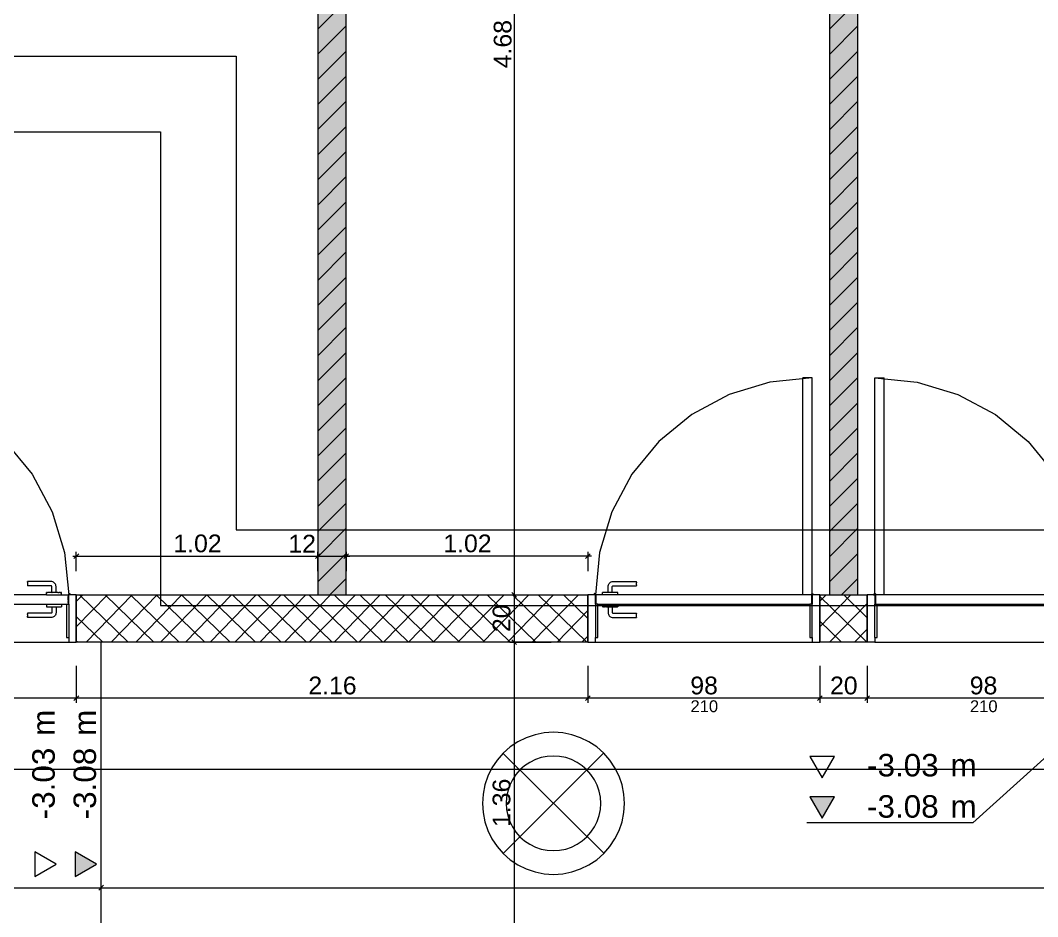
# Model space of a CAD drawing. Extents: x 0 to 1189, y 0 to 841.
# Drawn here: x 388.5 to 474.4, y 607.6 to 683.3 of the extents above; entities that cross this region are included whole.
import ezdxf
from ezdxf.lldxf.tags import DXFTag

# ---------------------------------------------------------------- set-up
doc = ezdxf.new("R2010")
doc.units = 0
doc.layers.get('0').update_dxf_attribs({"lineweight": 35})
for name, color, linetype, lineweight in [('211.5 Stahlbeton Kontur', 7, 'Continuous', 25), ('211.5 Stahlbeton Schraffur', 7, 'Continuous', 25), ('211.6 Mauerwerk Kontur', 7, 'Continuous', 25), ('255 Plangrafiken', 7, 'Continuous', 25), ('273.0 Innentüren', 7, 'Continuous', 25), ('Beleuchtung', 7, 'Continuous', 25), ('Bemassung', 7, 'Continuous', 25), ('Gebäude Kontur', 7, 'Continuous', 25), ('Hilfskörper', 7, 'Continuous', 25), ('Höhenkoten', 7, 'Continuous', 25)]:
    doc.layers.add(name, color=color, linetype=linetype, lineweight=lineweight)
doc.styles.get("Standard").update_dxf_attribs({"font": 'arial.ttf'})
tags = doc.linetypes.add('DASHED2', pattern=[9.525, 6.35, -3.175]).pattern_tags.tags
tags[6:7] = [DXFTag(74, 4), DXFTag(75, 0), DXFTag(340, '0'), DXFTag(46, 1.0), DXFTag(50, 0.0), DXFTag(44, 0.0), DXFTag(45, 0.0)]
tags[4:5] = [DXFTag(74, 4), DXFTag(75, 0), DXFTag(340, '0'), DXFTag(46, 1.0), DXFTag(50, 0.0), DXFTag(44, 0.0), DXFTag(45, 0.0)]
tags = doc.linetypes.add('Strichlin_lang', pattern=[0.5, 0.3, -0.2]).pattern_tags.tags
tags[6:7] = [DXFTag(74, 4), DXFTag(75, 0), DXFTag(340, '0'), DXFTag(46, 1.0), DXFTag(50, 0.0), DXFTag(44, 0.0), DXFTag(45, 0.0)]
tags[4:5] = [DXFTag(74, 4), DXFTag(75, 0), DXFTag(340, '0'), DXFTag(46, 1.0), DXFTag(50, 0.0), DXFTag(44, 0.0), DXFTag(45, 0.0)]
tags = doc.linetypes.add('Wipeout_Contour', pattern=[1, 0, -1]).pattern_tags.tags
tags[6:7] = [DXFTag(74, 4), DXFTag(75, 0), DXFTag(340, '0'), DXFTag(46, 1.0), DXFTag(50, 0.0), DXFTag(44, 0.0), DXFTag(45, 0.0)]
tags[4:5] = [DXFTag(74, 4), DXFTag(75, 0), DXFTag(340, '0'), DXFTag(46, 1.0), DXFTag(50, 0.0), DXFTag(44, 0.0), DXFTag(45, 0.0)]

# ---------------------------------------------------------------- blocks, each defined once
blk = doc.blocks.new('Referenz-A0SO6TOG06', base_point=(4.401, 96.704))
at = {"layer": '211.5 Stahlbeton Kontur', "color": 0, "lineweight": 18}
for p, q in [((393.242, 634.734), (436.44, 634.734)), ((393.242, 630.733), (393.242, 634.734)), ((436.44, 634.734), (436.44, 630.733)), ((456.042, 634.732), (460.04, 634.732)), ((456.042, 630.732), (456.042, 634.732)), ((460.04, 634.732), (460.04, 630.732)), ((436.44, 630.733), (393.242, 630.733)), ((460.04, 630.732), (456.042, 630.732))]:
    blk.add_line(p, q, dxfattribs=at)
at = {"layer": '211.5 Stahlbeton Schraffur', "color": 0, "lineweight": 13}
for p, q in [((393.242, 634.174), (393.788, 634.734)), ((393.242, 632.023), (395.88, 634.734)), ((397.632, 630.733), (393.52, 634.734)), ((394.08, 630.733), (397.973, 634.734)), ((399.783, 630.733), (395.671, 634.734)), ((396.173, 630.733), (400.066, 634.734)), ((401.934, 630.733), (397.822, 634.734)), ((398.266, 630.733), (402.159, 634.734)), ((404.085, 630.733), (399.973, 634.734)), ((400.359, 630.733), (404.252, 634.734)), ((406.236, 630.733), (402.124, 634.734)), ((402.451, 630.733), (406.344, 634.734)), ((408.387, 630.733), (404.275, 634.734)), ((404.544, 630.733), (408.437, 634.734)), ((410.538, 630.733), (406.426, 634.734)), ((406.637, 630.733), (410.53, 634.734)), ((412.689, 630.733), (408.577, 634.734)), ((408.73, 630.733), (412.623, 634.734)), ((414.84, 630.733), (410.728, 634.734)), ((410.823, 630.733), (414.716, 634.734)), ((416.991, 630.733), (412.879, 634.734)), ((412.916, 630.733), (416.809, 634.734)), ((415.008, 630.733), (418.901, 634.734)), ((419.142, 630.733), (415.03, 634.734)), ((417.101, 630.733), (420.994, 634.734)), ((421.293, 630.733), (417.181, 634.734)), ((419.194, 630.733), (423.087, 634.734)), ((423.444, 630.733), (419.332, 634.734)), ((421.287, 630.733), (425.18, 634.734)), ((425.595, 630.733), (421.483, 634.734)), ((423.38, 630.733), (427.273, 634.734)), ((427.746, 630.733), (423.634, 634.734)), ((425.473, 630.733), (429.366, 634.734)), ((429.897, 630.733), (425.785, 634.734)), ((427.565, 630.733), (431.458, 634.734)), ((432.048, 630.733), (427.936, 634.734)), ((429.658, 630.733), (433.551, 634.734)), ((434.199, 630.733), (430.087, 634.734)), ((431.751, 630.733), (435.644, 634.734)), ((436.35, 630.733), (432.238, 634.734)), ((436.44, 632.739), (434.389, 634.734)), ((456.042, 634.189), (456.571, 634.732)), ((456.042, 632.038), (458.663, 634.732)), ((460.012, 630.732), (456.042, 634.595)), ((460.04, 632.798), (458.052, 634.732)), ((433.844, 630.733), (436.44, 633.401)), ((456.864, 630.732), (460.04, 633.996)), ((395.481, 630.733), (393.242, 632.912)), ((457.861, 630.732), (456.042, 632.503)), ((458.957, 630.732), (460.04, 631.845)), ((393.33, 630.733), (393.242, 630.819)), ((435.937, 630.733), (436.44, 631.25))]:
    blk.add_line(p, q, dxfattribs=at)
at = {"layer": '211.6 Mauerwerk Kontur', "color": 0, "lineweight": 18}
for p, q in [((413.645, 728.434), (413.642, 634.734)), ((416.042, 634.734), (416.045, 728.434)), ((456.845, 728.432), (456.842, 634.732)), ((459.242, 634.732), (459.245, 728.432)), ((413.642, 634.734), (416.042, 634.734)), ((456.842, 634.732), (459.242, 634.732))]:
    blk.add_line(p, q, dxfattribs=at)
at = {"layer": '255 Plangrafiken', "color": 0, "linetype": 'Wipeout_Contour', "lineweight": 0, "ltscale": 28.566324}
for p, q in [((413.645, 728.434), (413.642, 634.734)), ((416.042, 634.734), (416.045, 728.434)), ((413.642, 634.734), (416.042, 634.734))]:
    blk.add_line(p, q, dxfattribs=at)
at = {"layer": '255 Plangrafiken', "color": 0, "linetype": 'Wipeout_Contour', "lineweight": 0, "ltscale": 29.264068}
for p, q in [((456.845, 728.432), (456.842, 634.732)), ((459.242, 634.732), (459.245, 728.432)), ((456.842, 634.732), (459.242, 634.732))]:
    blk.add_line(p, q, dxfattribs=at)
at = {"layer": '255 Plangrafiken', "color": 0, "lineweight": 13}
for p, q in [((413.643, 682.505), (416.043, 684.905)), ((456.843, 682.504), (459.243, 684.904)), ((413.643, 680.384), (416.043, 682.784)), ((456.843, 680.382), (459.243, 682.782)), ((413.643, 678.262), (416.043, 680.662)), ((456.843, 678.261), (459.243, 680.661)), ((413.643, 676.141), (416.043, 678.541)), ((456.843, 676.14), (459.243, 678.54)), ((413.643, 674.02), (416.043, 676.42)), ((456.843, 674.018), (459.243, 676.418)), ((413.643, 671.898), (416.043, 674.298)), ((456.843, 671.897), (459.243, 674.297)), ((413.643, 669.777), (416.043, 672.177)), ((456.843, 669.775), (459.243, 672.175)), ((413.643, 667.655), (416.043, 670.055)), ((456.843, 667.654), (459.243, 670.054)), ((413.643, 665.534), (416.043, 667.934)), ((456.843, 665.533), (459.243, 667.933)), ((413.643, 663.413), (416.043, 665.813)), ((456.843, 663.411), (459.243, 665.811)), ((413.643, 661.291), (416.043, 663.691)), ((456.843, 661.29), (459.243, 663.69)), ((413.643, 659.17), (416.043, 661.57)), ((456.843, 659.168), (459.243, 661.569)), ((413.643, 657.048), (416.043, 659.448)), ((456.843, 657.047), (459.243, 659.447)), ((413.642, 654.927), (416.043, 657.327)), ((456.842, 654.926), (459.243, 657.326)), ((413.642, 652.806), (416.042, 655.206)), ((456.842, 652.804), (459.242, 655.204)), ((413.642, 650.684), (416.042, 653.084)), ((456.842, 650.683), (459.242, 653.083)), ((413.642, 648.563), (416.042, 650.963)), ((456.842, 648.562), (459.242, 650.962)), ((413.642, 646.441), (416.042, 648.842)), ((456.842, 646.44), (459.242, 648.84)), ((413.642, 644.32), (416.042, 646.72)), ((456.842, 644.319), (459.242, 646.719)), ((413.642, 642.199), (416.042, 644.599)), ((456.842, 642.197), (459.242, 644.597)), ((413.642, 640.077), (416.042, 642.477)), ((456.842, 640.076), (459.242, 642.476)), ((413.642, 637.956), (416.042, 640.356)), ((456.842, 637.955), (459.242, 640.355)), ((413.642, 635.835), (416.042, 638.235)), ((456.842, 635.833), (459.242, 638.233)), ((414.662, 634.734), (416.042, 636.113)), ((457.862, 634.732), (459.242, 636.112))]:
    blk.add_line(p, q, dxfattribs=at)
at = {"layer": '255 Plangrafiken', "color": 7, "linetype": 'Wipeout_Contour', "lineweight": 0, "ltscale": 28.566324, "true_color": 0xffffff}
for points in [[(416.042, 634.734), (413.642, 634.734), (416.045, 728.434)], [(413.642, 634.734), (416.045, 728.434), (413.645, 728.434)], [(416.042, 634.734), (416.042, 634.734), (413.642, 634.734)]]:
    blk.add_solid(points, dxfattribs=at)
at = {"layer": '255 Plangrafiken', "color": 7, "linetype": 'Wipeout_Contour', "lineweight": 0, "ltscale": 29.264068, "true_color": 0xffffff}
for points in [[(459.242, 634.732), (456.842, 634.732), (459.245, 728.432)], [(456.842, 634.732), (459.245, 728.432), (456.845, 728.432)], [(459.242, 634.732), (459.242, 634.732), (456.842, 634.732)]]:
    blk.add_solid(points, dxfattribs=at)
at = {"layer": '273.0 Innentüren', "color": 0, "lineweight": 13}
for p, q in [((455.402, 653.052), (451.828, 652.701)), ((455.402, 653.052), (454.602, 653.052)), ((454.602, 634.732), (454.602, 653.052)), ((455.402, 634.832), (455.402, 653.052)), ((460.682, 634.832), (460.682, 653.052)), ((460.682, 653.052), (461.482, 653.052)), ((460.682, 653.052), (464.256, 652.7)), ((461.482, 634.732), (461.482, 653.052)), ((451.828, 652.701), (448.392, 651.658)), ((464.256, 652.7), (467.693, 651.658)), ((448.392, 651.658), (445.224, 649.965)), ((467.693, 651.658), (470.86, 649.964)), ((445.224, 649.965), (442.448, 647.687)), ((470.86, 649.964), (473.636, 647.686)), ((387.236, 647.689), (389.515, 644.913)), ((442.448, 647.687), (440.17, 644.911)), ((473.636, 647.686), (475.915, 644.91)), ((389.515, 644.913), (391.208, 641.745)), ((440.17, 644.911), (438.477, 641.744)), ((391.208, 641.745), (392.25, 638.308)), ((438.477, 641.744), (437.434, 638.307)), ((392.25, 638.308), (392.602, 634.734)), ((437.434, 638.307), (437.082, 634.733)), ((391.12, 635.854), (389.132, 635.854)), ((389.132, 635.812), (389.132, 635.854)), ((389.132, 635.812), (389.132, 635.79)), ((389.132, 635.79), (389.132, 635.764)), ((391.185, 635.849), (391.12, 635.854)), ((391.256, 635.83), (391.185, 635.849)), ((391.322, 635.799), (391.256, 635.83)), ((391.382, 635.757), (391.322, 635.799)), ((438.301, 635.755), (438.362, 635.797)), ((438.362, 635.797), (438.428, 635.828)), ((438.428, 635.828), (438.499, 635.847)), ((438.499, 635.847), (438.564, 635.853)), ((438.564, 635.853), (440.552, 635.853)), ((440.552, 635.811), (440.552, 635.853)), ((440.552, 635.811), (440.552, 635.789)), ((440.552, 635.763), (440.552, 635.789)), ((389.132, 635.764), (389.132, 635.736)), ((389.132, 635.736), (389.132, 635.706)), ((389.132, 635.706), (389.132, 635.674)), ((389.132, 635.674), (389.132, 635.643)), ((389.132, 635.643), (389.132, 635.613)), ((389.132, 635.613), (389.132, 635.584)), ((389.132, 635.584), (389.132, 635.537)), ((389.132, 635.537), (389.132, 635.519)), ((389.132, 635.519), (389.132, 635.505)), ((389.132, 635.494), (389.132, 635.505)), ((391.104, 635.494), (389.132, 635.494)), ((390.712, 634.734), (390.712, 634.934)), ((390.712, 634.934), (390.722, 634.934)), ((390.75, 634.934), (390.722, 634.934)), ((390.75, 634.934), (390.798, 634.934)), ((390.862, 634.934), (390.798, 634.934)), ((390.94, 634.934), (390.862, 634.934)), ((391.032, 634.934), (390.94, 634.934)), ((391.133, 634.934), (391.032, 634.934)), ((391.122, 635.493), (391.104, 635.494)), ((391.132, 635.49), (391.122, 635.493)), ((391.142, 635.486), (391.132, 635.49)), ((391.172, 634.934), (391.133, 634.934)), ((391.15, 635.48), (391.142, 635.486)), ((391.157, 635.473), (391.15, 635.48)), ((391.163, 635.464), (391.157, 635.473)), ((391.168, 635.455), (391.163, 635.464)), ((391.17, 635.445), (391.168, 635.455)), ((391.172, 635.427), (391.17, 635.445)), ((391.172, 634.934), (391.172, 635.427)), ((391.175, 634.934), (391.172, 634.934)), ((391.183, 634.934), (391.175, 634.934)), ((391.183, 634.934), (391.214, 634.934)), ((391.236, 634.934), (391.214, 634.934)), ((391.241, 634.934), (391.236, 634.934)), ((391.262, 634.934), (391.241, 634.934)), ((391.29, 634.934), (391.262, 634.934)), ((391.321, 634.934), (391.29, 634.934)), ((391.352, 634.934), (391.321, 634.934)), ((391.383, 634.934), (391.352, 634.934)), ((391.434, 635.705), (391.382, 635.757)), ((391.413, 634.934), (391.383, 634.934)), ((391.442, 634.934), (391.413, 634.934)), ((391.476, 635.645), (391.434, 635.705)), ((391.463, 634.934), (391.442, 634.934)), ((391.468, 634.934), (391.463, 634.934)), ((391.49, 634.934), (391.468, 634.934)), ((391.507, 635.578), (391.476, 635.645)), ((391.508, 634.934), (391.49, 634.934)), ((391.526, 635.507), (391.507, 635.578)), ((391.532, 634.934), (391.508, 634.934)), ((391.532, 635.442), (391.526, 635.507)), ((391.532, 634.934), (391.532, 635.442)), ((391.571, 634.934), (391.532, 634.934)), ((391.672, 634.934), (391.571, 634.934)), ((391.672, 634.934), (391.763, 634.934)), ((391.842, 634.934), (391.763, 634.934)), ((391.842, 634.934), (391.906, 634.934)), ((391.953, 634.934), (391.906, 634.934)), ((391.982, 634.934), (391.953, 634.934)), ((391.982, 634.934), (391.992, 634.934)), ((391.992, 634.734), (391.992, 634.934)), ((437.702, 634.933), (437.692, 634.933)), ((437.692, 634.733), (437.692, 634.933)), ((437.73, 634.933), (437.702, 634.933)), ((437.778, 634.933), (437.73, 634.933)), ((437.842, 634.933), (437.778, 634.933)), ((437.92, 634.933), (437.842, 634.933)), ((438.012, 634.933), (437.92, 634.933)), ((438.113, 634.933), (438.012, 634.933)), ((438.152, 634.933), (438.113, 634.933)), ((438.152, 635.441), (438.158, 635.506)), ((438.152, 634.933), (438.152, 635.441)), ((438.176, 634.933), (438.152, 634.933)), ((438.158, 635.506), (438.177, 635.577)), ((438.194, 634.933), (438.176, 634.933)), ((438.177, 635.577), (438.208, 635.643)), ((438.216, 634.933), (438.194, 634.933)), ((438.208, 635.643), (438.25, 635.703)), ((438.221, 634.933), (438.216, 634.933)), ((438.242, 634.933), (438.221, 634.933)), ((438.27, 634.933), (438.242, 634.933)), ((438.25, 635.703), (438.301, 635.755)), ((438.301, 634.933), (438.27, 634.933)), ((438.332, 634.933), (438.301, 634.933)), ((438.363, 634.933), (438.332, 634.933)), ((438.393, 634.933), (438.363, 634.933)), ((438.422, 634.933), (438.393, 634.933)), ((438.443, 634.933), (438.422, 634.933)), ((438.448, 634.933), (438.443, 634.933)), ((438.47, 634.933), (438.448, 634.933)), ((438.501, 634.933), (438.47, 634.933)), ((438.509, 634.933), (438.501, 634.933)), ((438.512, 634.933), (438.509, 634.933)), ((438.512, 635.425), (438.513, 635.443)), ((438.512, 634.933), (438.512, 635.425)), ((438.551, 634.933), (438.512, 634.933)), ((438.513, 635.443), (438.516, 635.453)), ((438.516, 635.453), (438.521, 635.463)), ((438.521, 635.463), (438.526, 635.471)), ((438.526, 635.471), (438.534, 635.478)), ((438.534, 635.478), (438.542, 635.484)), ((438.542, 635.484), (438.552, 635.489)), ((438.652, 634.933), (438.551, 634.933)), ((438.552, 635.489), (438.562, 635.491)), ((438.562, 635.491), (438.58, 635.493)), ((438.58, 635.493), (440.552, 635.493)), ((438.743, 634.933), (438.652, 634.933)), ((438.822, 634.933), (438.743, 634.933)), ((438.886, 634.933), (438.822, 634.933)), ((438.933, 634.933), (438.886, 634.933)), ((438.962, 634.933), (438.933, 634.933)), ((438.972, 634.933), (438.962, 634.933)), ((438.972, 634.733), (438.972, 634.933)), ((440.552, 635.763), (440.552, 635.734)), ((440.552, 635.704), (440.552, 635.734)), ((440.552, 635.673), (440.552, 635.704)), ((440.552, 635.642), (440.552, 635.673)), ((440.552, 635.611), (440.552, 635.642)), ((440.552, 635.583), (440.552, 635.611)), ((440.552, 635.583), (440.552, 635.535)), ((440.552, 635.517), (440.552, 635.535)), ((440.552, 635.504), (440.552, 635.517)), ((440.552, 635.493), (440.552, 635.504)), ((390.712, 634.734), (375.082, 634.735)), ((390.712, 634.734), (390.722, 634.734)), ((390.722, 634.734), (390.75, 634.734)), ((390.75, 634.734), (390.798, 634.734)), ((390.798, 634.734), (390.862, 634.734)), ((390.862, 634.734), (390.94, 634.734)), ((390.94, 634.734), (391.032, 634.734)), ((391.032, 634.734), (391.133, 634.734)), ((391.133, 634.734), (391.241, 634.734)), ((391.241, 634.734), (391.352, 634.734)), ((391.352, 634.734), (391.463, 634.734)), ((391.463, 634.734), (391.571, 634.734)), ((391.571, 634.734), (391.672, 634.734)), ((391.672, 634.734), (391.763, 634.734)), ((391.763, 634.734), (391.842, 634.734)), ((391.842, 634.734), (391.906, 634.734)), ((391.906, 634.734), (391.953, 634.734)), ((391.953, 634.734), (391.982, 634.734)), ((391.992, 634.734), (391.982, 634.734)), ((391.992, 634.734), (392.552, 634.734)), ((392.586, 634.734), (392.552, 634.734)), ((392.552, 634.734), (392.552, 634.588)), ((392.552, 634.588), (392.572, 634.588)), ((392.552, 634.438), (392.552, 634.588)), ((392.552, 634.438), (392.572, 634.438)), ((392.552, 634.438), (392.552, 634.43)), ((392.552, 634.386), (392.552, 634.43)), ((392.552, 634.43), (392.572, 634.43)), ((392.552, 634.384), (392.552, 634.386)), ((392.552, 634.285), (392.552, 634.384)), ((392.552, 634.283), (392.552, 634.285)), ((392.552, 634.283), (392.552, 634.176)), ((392.552, 634.168), (392.552, 634.176)), ((392.572, 634.176), (392.552, 634.176)), ((392.552, 634.168), (392.572, 634.168)), ((392.552, 634.08), (392.552, 634.168)), ((392.552, 634.08), (392.572, 634.08)), ((392.552, 634.08), (392.552, 633.934)), ((392.572, 634.438), (392.572, 634.588)), ((392.572, 634.43), (392.572, 634.438)), ((392.572, 634.43), (392.582, 634.43)), ((392.572, 634.384), (392.572, 634.43)), ((392.572, 634.384), (392.572, 634.176)), ((392.572, 634.176), (392.572, 634.168)), ((392.582, 634.176), (392.572, 634.176)), ((392.572, 634.08), (392.572, 634.168)), ((392.582, 634.718), (392.586, 634.734)), ((392.582, 634.43), (392.582, 634.718)), ((392.582, 634.43), (392.582, 634.384)), ((392.582, 634.384), (392.582, 634.176)), ((392.582, 634.08), (392.582, 634.176)), ((392.602, 634.08), (392.582, 634.08)), ((392.586, 634.734), (392.599, 634.78)), ((392.602, 634.734), (392.586, 634.734)), ((392.599, 634.78), (392.645, 634.825)), ((392.618, 634.734), (392.602, 634.734)), ((392.602, 634.718), (392.602, 634.734)), ((392.602, 634.08), (392.602, 634.718)), ((392.602, 633.934), (392.602, 634.08)), ((392.626, 634.764), (392.618, 634.734)), ((393.242, 634.734), (392.618, 634.734)), ((392.626, 634.764), (392.661, 634.798)), ((392.676, 634.837), (392.645, 634.825)), ((392.661, 634.798), (392.692, 634.808)), ((392.676, 634.837), (392.709, 634.841)), ((392.709, 634.81), (392.692, 634.808)), ((392.709, 634.841), (392.709, 634.81)), ((393.242, 634.734), (393.24, 630.734)), ((393.242, 634.734), (393.242, 630.734)), ((436.44, 630.733), (436.44, 634.733)), ((436.442, 634.733), (436.442, 630.733)), ((437.066, 634.733), (436.442, 634.733)), ((436.975, 634.84), (436.975, 634.809)), ((437.008, 634.836), (436.975, 634.84)), ((436.975, 634.809), (436.992, 634.807)), ((437.022, 634.797), (436.992, 634.807)), ((437.008, 634.836), (437.038, 634.823)), ((437.057, 634.763), (437.022, 634.797)), ((437.085, 634.778), (437.038, 634.823)), ((437.057, 634.763), (437.066, 634.733)), ((437.082, 634.733), (437.066, 634.733)), ((437.082, 634.716), (437.082, 634.733)), ((437.082, 634.733), (437.097, 634.733)), ((437.082, 634.079), (437.082, 634.716)), ((437.082, 633.933), (437.082, 634.079)), ((437.082, 634.079), (437.102, 634.079)), ((437.097, 634.733), (437.085, 634.778)), ((437.102, 634.716), (437.097, 634.733)), ((437.097, 634.733), (437.132, 634.733)), ((437.102, 634.716), (437.102, 634.428)), ((437.112, 634.428), (437.102, 634.428)), ((437.102, 634.382), (437.102, 634.428)), ((437.102, 634.382), (437.102, 634.174)), ((437.102, 634.174), (437.112, 634.174)), ((437.102, 634.079), (437.102, 634.174)), ((437.132, 634.587), (437.112, 634.587)), ((437.112, 634.436), (437.112, 634.587)), ((437.132, 634.436), (437.112, 634.436)), ((437.112, 634.428), (437.112, 634.436)), ((437.132, 634.428), (437.112, 634.428)), ((437.112, 634.382), (437.112, 634.428)), ((437.112, 634.382), (437.112, 634.174)), ((437.112, 634.174), (437.112, 634.166)), ((437.112, 634.174), (437.132, 634.174)), ((437.132, 634.166), (437.112, 634.166)), ((437.112, 634.079), (437.112, 634.166)), ((437.132, 634.079), (437.112, 634.079)), ((437.692, 634.733), (437.132, 634.733)), ((437.132, 634.733), (437.132, 634.587)), ((437.132, 634.587), (437.132, 634.436)), ((437.132, 634.436), (437.132, 634.428)), ((437.132, 634.428), (437.132, 634.384)), ((437.132, 634.384), (437.132, 634.382)), ((437.132, 634.284), (437.132, 634.382)), ((437.132, 634.284), (437.132, 634.282)), ((437.132, 634.282), (437.132, 634.174)), ((437.132, 634.174), (437.132, 634.166)), ((437.132, 634.166), (437.132, 634.079)), ((437.132, 634.079), (437.132, 633.933)), ((437.702, 634.733), (437.692, 634.733)), ((437.73, 634.733), (437.702, 634.733)), ((437.778, 634.733), (437.73, 634.733)), ((437.842, 634.733), (437.778, 634.733)), ((437.92, 634.733), (437.842, 634.733)), ((438.012, 634.733), (437.92, 634.733)), ((438.113, 634.733), (438.012, 634.733)), ((438.221, 634.733), (438.113, 634.733)), ((438.332, 634.733), (438.221, 634.733)), ((438.443, 634.733), (438.332, 634.733)), ((438.551, 634.733), (438.443, 634.733)), ((438.652, 634.733), (438.551, 634.733)), ((438.743, 634.733), (438.652, 634.733)), ((438.822, 634.733), (438.743, 634.733)), ((438.886, 634.733), (438.822, 634.733)), ((438.933, 634.733), (438.886, 634.733)), ((438.962, 634.733), (438.933, 634.733)), ((438.972, 634.733), (438.962, 634.733)), ((454.602, 634.732), (438.972, 634.733)), ((455.302, 634.732), (454.602, 634.732)), ((455.302, 634.732), (455.305, 634.758)), ((455.352, 634.732), (455.302, 634.732)), ((455.305, 634.758), (455.315, 634.782)), ((455.315, 634.782), (455.331, 634.803)), ((455.331, 634.803), (455.352, 634.819)), ((455.352, 634.819), (455.376, 634.829)), ((455.352, 634.646), (455.352, 634.732)), ((455.376, 634.636), (455.352, 634.646)), ((455.352, 633.932), (455.352, 634.646)), ((455.376, 634.829), (455.402, 634.832)), ((455.402, 634.632), (455.376, 634.636)), ((455.402, 634.832), (455.428, 634.829)), ((455.502, 634.732), (455.402, 634.732)), ((455.402, 634.732), (455.402, 634.632)), ((455.402, 634.632), (455.402, 633.932)), ((455.428, 634.829), (455.452, 634.819)), ((455.452, 634.819), (455.473, 634.803)), ((455.473, 634.803), (455.488, 634.782)), ((455.488, 634.782), (455.498, 634.758)), ((455.498, 634.758), (455.502, 634.732)), ((456.042, 634.732), (455.502, 634.732)), ((456.042, 634.732), (456.04, 630.732)), ((456.042, 630.732), (456.042, 634.732)), ((460.04, 630.732), (460.04, 634.732)), ((460.042, 634.732), (460.042, 633.932)), ((460.582, 634.732), (460.042, 634.732)), ((460.585, 634.758), (460.582, 634.732)), ((460.582, 634.732), (460.682, 634.732)), ((460.595, 634.782), (460.585, 634.758)), ((460.611, 634.803), (460.595, 634.782)), ((460.632, 634.819), (460.611, 634.803)), ((460.656, 634.829), (460.632, 634.819)), ((460.682, 634.832), (460.656, 634.829)), ((460.708, 634.829), (460.682, 634.832)), ((460.682, 634.732), (460.682, 634.632)), ((460.682, 634.632), (460.708, 634.636)), ((460.682, 634.632), (460.682, 633.932)), ((460.732, 634.819), (460.708, 634.829)), ((460.708, 634.636), (460.732, 634.646)), ((460.753, 634.803), (460.732, 634.819)), ((460.732, 634.646), (460.732, 634.732)), ((460.732, 634.732), (460.782, 634.732)), ((460.732, 634.646), (460.732, 633.932)), ((460.768, 634.782), (460.753, 634.803)), ((460.778, 634.758), (460.768, 634.782)), ((460.782, 634.732), (460.778, 634.758)), ((461.482, 634.732), (460.782, 634.732)), ((477.112, 634.732), (461.482, 634.732)), ((374.482, 633.935), (390.712, 633.934)), ((390.712, 633.934), (390.722, 633.934)), ((390.712, 633.934), (390.712, 633.734)), ((390.712, 633.734), (390.722, 633.734)), ((390.722, 633.934), (390.75, 633.934)), ((390.722, 633.734), (390.75, 633.734)), ((390.75, 633.934), (390.798, 633.934)), ((390.75, 633.734), (390.798, 633.734)), ((390.798, 633.934), (390.862, 633.934)), ((390.798, 633.734), (390.862, 633.734)), ((390.862, 633.934), (390.94, 633.934)), ((390.862, 633.734), (390.94, 633.734)), ((390.94, 633.934), (391.032, 633.934)), ((390.94, 633.734), (391.032, 633.734)), ((391.032, 633.934), (391.133, 633.934)), ((391.032, 633.734), (391.133, 633.734)), ((391.133, 633.934), (391.241, 633.934)), ((391.133, 633.734), (391.172, 633.734)), ((391.168, 633.214), (391.163, 633.205)), ((391.17, 633.224), (391.168, 633.214)), ((391.172, 633.242), (391.17, 633.224)), ((391.172, 633.734), (391.172, 633.242)), ((391.172, 633.734), (391.175, 633.734)), ((391.175, 633.734), (391.183, 633.734)), ((391.183, 633.734), (391.214, 633.734)), ((391.214, 633.734), (391.236, 633.734)), ((391.236, 633.734), (391.241, 633.734)), ((391.241, 633.934), (391.352, 633.934)), ((391.241, 633.734), (391.262, 633.734)), ((391.262, 633.734), (391.29, 633.734)), ((391.29, 633.734), (391.321, 633.734)), ((391.321, 633.734), (391.352, 633.734)), ((391.352, 633.934), (391.463, 633.934)), ((391.352, 633.734), (391.383, 633.734)), ((391.383, 633.734), (391.413, 633.734)), ((391.413, 633.734), (391.442, 633.734)), ((391.442, 633.734), (391.463, 633.734)), ((391.463, 633.934), (391.571, 633.934)), ((391.463, 633.734), (391.468, 633.734)), ((391.468, 633.734), (391.49, 633.734)), ((391.49, 633.734), (391.508, 633.734)), ((391.508, 633.734), (391.532, 633.734)), ((391.532, 633.227), (391.526, 633.161)), ((391.532, 633.734), (391.532, 633.227)), ((391.532, 633.734), (391.571, 633.734)), ((391.571, 633.934), (391.672, 633.934)), ((391.571, 633.734), (391.672, 633.734)), ((391.672, 633.934), (391.763, 633.934)), ((391.672, 633.734), (391.763, 633.734)), ((391.763, 633.934), (391.842, 633.934)), ((391.763, 633.734), (391.842, 633.734)), ((391.842, 633.934), (391.906, 633.934)), ((391.842, 633.734), (391.906, 633.734)), ((391.906, 633.934), (391.953, 633.934)), ((391.906, 633.734), (391.953, 633.734)), ((391.953, 633.934), (391.982, 633.934)), ((391.953, 633.734), (391.982, 633.734)), ((391.982, 633.934), (391.992, 633.934)), ((391.982, 633.734), (391.992, 633.734)), ((391.992, 633.934), (392.402, 633.934)), ((391.992, 633.934), (391.992, 633.734)), ((392.402, 633.934), (392.402, 631.134)), ((392.402, 633.934), (392.552, 633.934)), ((392.602, 633.934), (392.552, 633.934)), ((392.602, 633.934), (392.602, 631.134)), ((437.132, 633.933), (437.082, 633.933)), ((437.082, 633.933), (437.082, 631.133)), ((437.282, 633.933), (437.132, 633.933)), ((437.282, 631.133), (437.282, 633.933)), ((437.282, 633.933), (437.692, 633.933)), ((437.692, 633.933), (437.702, 633.933)), ((437.692, 633.933), (437.692, 633.733)), ((437.702, 633.733), (437.692, 633.733)), ((437.702, 633.933), (437.73, 633.933)), ((437.702, 633.733), (437.73, 633.733)), ((437.73, 633.933), (437.778, 633.933)), ((437.73, 633.733), (437.778, 633.733)), ((437.778, 633.933), (437.842, 633.933)), ((437.842, 633.733), (437.778, 633.733)), ((437.842, 633.933), (437.92, 633.933)), ((437.842, 633.733), (437.92, 633.733)), ((437.92, 633.933), (438.012, 633.933)), ((438.012, 633.733), (437.92, 633.733)), ((438.012, 633.933), (438.113, 633.933)), ((438.012, 633.733), (438.113, 633.733)), ((438.113, 633.933), (438.221, 633.933)), ((438.113, 633.733), (438.152, 633.733)), ((438.152, 633.733), (438.152, 633.225)), ((438.152, 633.733), (438.176, 633.733)), ((438.152, 633.225), (438.158, 633.16)), ((438.176, 633.733), (438.194, 633.733)), ((438.194, 633.733), (438.216, 633.733)), ((438.216, 633.733), (438.221, 633.733)), ((438.221, 633.933), (438.332, 633.933)), ((438.221, 633.733), (438.242, 633.733)), ((438.242, 633.733), (438.27, 633.733)), ((438.27, 633.733), (438.301, 633.733)), ((438.301, 633.733), (438.332, 633.733)), ((438.332, 633.933), (438.443, 633.933)), ((438.332, 633.733), (438.363, 633.733)), ((438.363, 633.733), (438.393, 633.733)), ((438.393, 633.733), (438.422, 633.733)), ((438.422, 633.733), (438.443, 633.733)), ((438.443, 633.933), (438.551, 633.933)), ((438.443, 633.733), (438.448, 633.733)), ((438.448, 633.733), (438.47, 633.733)), ((438.501, 633.733), (438.47, 633.733)), ((438.501, 633.733), (438.509, 633.733)), ((438.509, 633.733), (438.512, 633.733)), ((438.512, 633.733), (438.551, 633.733)), ((438.512, 633.733), (438.512, 633.241)), ((438.512, 633.241), (438.513, 633.223)), ((438.513, 633.223), (438.516, 633.213)), ((438.516, 633.213), (438.52, 633.203)), ((438.551, 633.933), (438.652, 633.933)), ((438.551, 633.733), (438.652, 633.733)), ((438.652, 633.933), (438.743, 633.933)), ((438.652, 633.733), (438.743, 633.733)), ((438.743, 633.933), (438.822, 633.933)), ((438.743, 633.733), (438.822, 633.733)), ((438.822, 633.933), (438.886, 633.933)), ((438.822, 633.733), (438.886, 633.733)), ((438.886, 633.933), (438.933, 633.933)), ((438.933, 633.733), (438.886, 633.733)), ((438.933, 633.933), (438.962, 633.933)), ((438.933, 633.733), (438.962, 633.733)), ((438.962, 633.933), (438.972, 633.933)), ((438.972, 633.733), (438.962, 633.733)), ((438.972, 633.933), (438.972, 633.733)), ((438.972, 633.933), (455.202, 633.932)), ((455.202, 633.932), (455.202, 631.132)), ((455.352, 633.932), (455.202, 633.932)), ((455.402, 633.932), (455.352, 633.932)), ((455.402, 631.132), (455.402, 633.932)), ((460.04, 630.732), (460.042, 633.932)), ((460.732, 633.932), (460.682, 633.932)), ((460.682, 631.132), (460.682, 633.932)), ((460.732, 633.932), (460.882, 633.932)), ((460.882, 631.132), (460.882, 633.932)), ((460.882, 633.932), (477.112, 633.932)), ((391.104, 633.174), (389.132, 633.174)), ((389.132, 633.174), (389.132, 633.164)), ((389.132, 633.164), (389.132, 633.15)), ((389.132, 633.15), (389.132, 633.132)), ((389.132, 633.084), (389.132, 633.132)), ((389.132, 633.084), (389.132, 633.056)), ((389.132, 633.056), (389.132, 633.026)), ((389.132, 633.026), (389.132, 632.994)), ((389.132, 632.994), (389.132, 632.963)), ((389.132, 632.963), (389.132, 632.933)), ((389.132, 632.904), (389.132, 632.933)), ((389.132, 632.904), (389.132, 632.879)), ((389.132, 632.857), (389.132, 632.879)), ((389.132, 632.857), (389.132, 632.814)), ((391.12, 632.814), (389.132, 632.814)), ((391.122, 633.176), (391.104, 633.174)), ((391.185, 632.82), (391.12, 632.814)), ((391.132, 633.179), (391.122, 633.176)), ((391.141, 633.183), (391.132, 633.179)), ((391.15, 633.189), (391.141, 633.183)), ((391.157, 633.196), (391.15, 633.189)), ((391.163, 633.205), (391.157, 633.196)), ((391.256, 632.839), (391.185, 632.82)), ((391.322, 632.87), (391.256, 632.839)), ((391.382, 632.912), (391.322, 632.87)), ((391.434, 632.964), (391.382, 632.912)), ((391.476, 633.024), (391.434, 632.964)), ((391.507, 633.091), (391.476, 633.024)), ((391.526, 633.161), (391.507, 633.091)), ((438.158, 633.16), (438.176, 633.089)), ((438.176, 633.089), (438.207, 633.023)), ((438.207, 633.023), (438.25, 632.963)), ((438.25, 632.963), (438.301, 632.911)), ((438.301, 632.911), (438.361, 632.869)), ((438.361, 632.869), (438.428, 632.838)), ((438.428, 632.838), (438.499, 632.819)), ((438.499, 632.819), (438.564, 632.813)), ((438.52, 633.203), (438.526, 633.195)), ((438.526, 633.195), (438.534, 633.188)), ((438.534, 633.188), (438.542, 633.182)), ((438.542, 633.182), (438.552, 633.177)), ((438.552, 633.177), (438.562, 633.175)), ((438.562, 633.175), (438.58, 633.173)), ((438.564, 632.813), (440.552, 632.813)), ((438.58, 633.173), (440.552, 633.173)), ((440.552, 633.173), (440.552, 633.162)), ((440.552, 633.149), (440.552, 633.162)), ((440.552, 633.131), (440.552, 633.149)), ((440.552, 633.083), (440.552, 633.131)), ((440.552, 633.054), (440.552, 633.083)), ((440.552, 633.024), (440.552, 633.054)), ((440.552, 632.993), (440.552, 633.024)), ((440.552, 632.962), (440.552, 632.993)), ((440.552, 632.931), (440.552, 632.962)), ((440.552, 632.903), (440.552, 632.931)), ((440.552, 632.877), (440.552, 632.903)), ((440.552, 632.855), (440.552, 632.877)), ((440.552, 632.855), (440.552, 632.813)), ((392.402, 631.134), (392.602, 631.134)), ((392.602, 631.134), (392.602, 630.734)), ((392.602, 630.734), (393.24, 630.734)), ((393.24, 630.734), (393.242, 630.734)), ((436.442, 630.733), (437.082, 630.733)), ((437.082, 631.133), (437.282, 631.133)), ((437.082, 630.733), (437.082, 631.133)), ((455.202, 631.132), (455.402, 631.132)), ((455.402, 631.132), (455.402, 630.732)), ((455.402, 630.732), (456.04, 630.732)), ((456.04, 630.732), (456.042, 630.732)), ((460.682, 630.732), (460.04, 630.732)), ((460.682, 631.132), (460.882, 631.132)), ((460.682, 631.132), (460.682, 630.732))]:
    blk.add_line(p, q, dxfattribs=at)
at = {"layer": 'Beleuchtung', "color": 0, "lineweight": 13}
for p, q in [((431.986, 622.92), (431.243, 622.668)), ((432.756, 623.073), (431.986, 622.92)), ((433.539, 623.124), (432.756, 623.073)), ((434.322, 623.073), (433.539, 623.124)), ((435.092, 622.92), (434.322, 623.073)), ((435.835, 622.668), (435.092, 622.92)), ((430.539, 622.32), (429.886, 621.884)), ((431.243, 622.668), (430.539, 622.32)), ((436.539, 622.32), (435.835, 622.668)), ((437.191, 621.884), (436.539, 622.32)), ((429.296, 621.367), (428.779, 620.777)), ((429.251, 621.363), (437.785, 612.927)), ((437.785, 612.927), (429.251, 621.363)), ((429.886, 621.884), (429.296, 621.367)), ((437.78, 621.368), (429.297, 612.881)), ((429.297, 612.881), (437.78, 621.368)), ((437.781, 621.367), (437.191, 621.884)), ((438.299, 620.777), (437.781, 621.367)), ((428.779, 620.777), (428.343, 620.124)), ((431.541, 620.585), (431.106, 620.295)), ((432.01, 620.816), (431.541, 620.585)), ((432.505, 620.984), (432.01, 620.816)), ((433.017, 621.086), (432.505, 620.984)), ((433.539, 621.12), (433.017, 621.086)), ((434.06, 621.086), (433.539, 621.12)), ((434.573, 620.984), (434.06, 621.086)), ((435.068, 620.816), (434.573, 620.984)), ((435.537, 620.585), (435.068, 620.816)), ((435.971, 620.295), (435.537, 620.585)), ((438.735, 620.124), (438.299, 620.777)), ((428.343, 620.124), (427.996, 619.42)), ((430.369, 619.557), (430.078, 619.122)), ((430.713, 619.95), (430.369, 619.557)), ((431.106, 620.295), (430.713, 619.95)), ((436.364, 619.95), (435.971, 620.295)), ((436.709, 619.557), (436.364, 619.95)), ((436.999, 619.122), (436.709, 619.557)), ((439.082, 619.42), (438.735, 620.124)), ((427.743, 618.677), (427.59, 617.908)), ((427.996, 619.42), (427.743, 618.677)), ((429.847, 618.654), (429.679, 618.159)), ((430.078, 619.122), (429.847, 618.654)), ((437.231, 618.654), (436.999, 619.122)), ((437.399, 618.159), (437.231, 618.654)), ((439.334, 618.677), (439.082, 619.42)), ((439.487, 617.908), (439.334, 618.677)), ((427.59, 617.908), (427.539, 617.124)), ((429.679, 618.159), (429.577, 617.646)), ((437.501, 617.646), (437.399, 618.159)), ((439.539, 617.124), (439.487, 617.908)), ((427.539, 617.124), (427.59, 616.341)), ((429.577, 617.646), (429.543, 617.125)), ((429.543, 617.125), (429.577, 616.603)), ((437.535, 617.125), (437.501, 617.646)), ((437.501, 616.603), (437.535, 617.125)), ((439.487, 616.341), (439.539, 617.124)), ((427.59, 616.341), (427.743, 615.571)), ((429.577, 616.603), (429.679, 616.09)), ((429.679, 616.09), (429.847, 615.595)), ((437.231, 615.595), (437.399, 616.09)), ((437.399, 616.09), (437.501, 616.603)), ((439.334, 615.571), (439.487, 616.341)), ((427.743, 615.571), (427.996, 614.828)), ((429.847, 615.595), (430.078, 615.127)), ((436.999, 615.127), (437.231, 615.595)), ((439.082, 614.828), (439.334, 615.571)), ((427.996, 614.828), (428.343, 614.124)), ((430.078, 615.127), (430.369, 614.692)), ((430.369, 614.692), (430.713, 614.299)), ((436.364, 614.299), (436.709, 614.692)), ((436.709, 614.692), (436.999, 615.127)), ((438.735, 614.124), (439.082, 614.828)), ((428.343, 614.124), (428.779, 613.472)), ((428.779, 613.472), (429.296, 612.882)), ((430.713, 614.299), (431.106, 613.954)), ((431.106, 613.954), (431.541, 613.664)), ((431.541, 613.664), (432.01, 613.433)), ((435.068, 613.433), (435.537, 613.664)), ((435.537, 613.664), (435.971, 613.954)), ((435.971, 613.954), (436.364, 614.299)), ((437.781, 612.882), (438.299, 613.472)), ((438.299, 613.472), (438.735, 614.124)), ((429.296, 612.882), (429.886, 612.364)), ((432.01, 613.433), (432.505, 613.265)), ((432.505, 613.265), (433.017, 613.163)), ((433.017, 613.163), (433.539, 613.129)), ((433.539, 613.129), (434.06, 613.163)), ((434.06, 613.163), (434.573, 613.265)), ((434.573, 613.265), (435.068, 613.433)), ((437.191, 612.364), (437.781, 612.882)), ((429.886, 612.364), (430.539, 611.928)), ((430.539, 611.928), (431.243, 611.581)), ((435.835, 611.581), (436.539, 611.928)), ((436.539, 611.928), (437.191, 612.364)), ((431.243, 611.581), (431.986, 611.329)), ((431.986, 611.329), (432.756, 611.176)), ((432.756, 611.176), (433.539, 611.124)), ((433.539, 611.124), (434.322, 611.176)), ((434.322, 611.176), (435.092, 611.329)), ((435.092, 611.329), (435.835, 611.581))]:
    blk.add_line(p, q, dxfattribs=at)
at = {"layer": 'Bemassung', "color": 0, "lineweight": 13}
for p, q in [((430.23, 728.434), (430.23, 634.734)), ((393.242, 636.734), (393.242, 638.376)), ((413.642, 636.734), (413.642, 638.376)), ((413.642, 636.734), (413.642, 638.376)), ((416.042, 638.376), (416.042, 636.734)), ((416.042, 636.734), (416.042, 638.376)), ((436.44, 638.376), (436.44, 636.734)), ((392.942, 638.001), (393.242, 638.001)), ((393.442, 638.201), (393.042, 637.801)), ((393.242, 638.001), (413.642, 638.001)), ((413.342, 638.001), (413.642, 638.001)), ((413.442, 637.801), (413.842, 638.201)), ((413.842, 638.201), (413.442, 637.801)), ((413.642, 638.001), (413.942, 638.001)), ((413.642, 638.001), (416.042, 638.001)), ((416.042, 638.001), (415.742, 638.001)), ((416.242, 638.201), (415.842, 637.801)), ((415.842, 637.801), (416.242, 638.201)), ((436.44, 638.001), (416.042, 638.001)), ((416.042, 638.001), (416.342, 638.001)), ((436.24, 637.801), (436.64, 638.201)), ((436.74, 638.001), (436.44, 638.001)), ((430.03, 634.934), (430.43, 634.534)), ((430.43, 634.533), (430.03, 634.933)), ((430.23, 635.033), (430.23, 634.733)), ((429.855, 634.734), (433.341, 634.734)), ((429.855, 634.733), (431.242, 634.733)), ((430.23, 634.734), (430.23, 634.434)), ((430.23, 634.733), (430.23, 630.733)), ((429.855, 630.733), (431.242, 630.733)), ((429.855, 630.733), (433.341, 630.733)), ((430.43, 630.533), (430.03, 630.933)), ((430.03, 630.933), (430.43, 630.533)), ((430.23, 631.033), (430.23, 630.733)), ((430.23, 630.733), (430.23, 603.534)), ((430.23, 630.733), (430.23, 630.433)), ((393.242, 628.733), (393.242, 625.626)), ((393.242, 628.733), (393.242, 625.626)), ((436.44, 628.733), (436.44, 625.626)), ((436.442, 628.733), (436.442, 625.626)), ((456.04, 628.732), (456.04, 625.626)), ((456.04, 628.732), (456.04, 625.626)), ((460.04, 628.732), (460.04, 625.626)), ((460.04, 628.732), (460.04, 625.626)), ((393.242, 626.001), (373.64, 626.001)), ((393.242, 626.001), (392.942, 626.001)), ((393.442, 626.201), (393.042, 625.801)), ((393.042, 625.801), (393.442, 626.201)), ((436.44, 626.001), (393.242, 626.001)), ((393.542, 626.001), (393.242, 626.001)), ((436.442, 626.001), (436.142, 626.001)), ((436.24, 625.801), (436.64, 626.201)), ((436.642, 626.201), (436.242, 625.801)), ((436.74, 626.001), (436.44, 626.001)), ((456.04, 626.001), (436.442, 626.001)), ((456.04, 626.001), (455.74, 626.001)), ((455.84, 625.801), (456.24, 626.201)), ((456.24, 626.201), (455.84, 625.801)), ((456.34, 626.001), (456.04, 626.001)), ((460.04, 626.001), (456.04, 626.001)), ((460.04, 626.001), (459.74, 626.001)), ((459.84, 625.801), (460.24, 626.201)), ((460.24, 626.201), (459.84, 625.801)), ((460.34, 626.001), (460.04, 626.001)), ((479.643, 626.001), (460.04, 626.001)), ((273.942, 620.001), (482.842, 620.001)), ((395.137, 609.801), (395.537, 610.201)), ((395.541, 610.201), (395.141, 609.801)), ((395.337, 608.001), (395.337, 610.376)), ((395.341, 608.138), (395.341, 610.376)), ((273.939, 610.001), (395.337, 610.001)), ((395.041, 610.001), (395.341, 610.001)), ((395.337, 610.001), (395.637, 610.001)), ((395.341, 610.001), (624.837, 610.001))]:
    blk.add_line(p, q, dxfattribs=at)
at = {"layer": 'Gebäude Kontur', "color": 0, "linetype": 'Strichlin_lang', "lineweight": 13, "ltscale": 0.13}
for p, q in [((289.945, 680.237), (406.745, 680.233)), ((406.745, 680.233), (406.743, 640.233)), ((296.344, 673.837), (400.344, 673.834)), ((400.344, 673.837), (400.344, 633.834)), ((406.743, 640.233), (613.443, 640.227)), ((400.344, 633.834), (619.843, 633.834))]:
    blk.add_line(p, q, dxfattribs=at)
at = {"layer": 'Hilfskörper', "color": 0, "linetype": 'DASHED2', "lineweight": 13, "ltscale": 0.13}
for p, q in [((374.282, 630.735), (392.602, 630.734)), ((395.341, 603.534), (395.341, 630.734)), ((437.082, 630.733), (455.402, 630.732)), ((460.682, 630.732), (479.002, 630.732))]:
    blk.add_line(p, q, dxfattribs=at)
at = {"layer": 'Höhenkoten', "color": 0, "lineweight": 13}
for p, q in [((482.842, 627.999), (468.953, 615.488)), ((455.191, 621.079), (456.231, 619.279)), ((457.27, 621.079), (455.191, 621.079)), ((456.231, 619.279), (457.27, 621.079)), ((455.191, 617.679), (456.231, 615.879)), ((457.27, 617.679), (455.191, 617.679)), ((456.231, 615.879), (457.27, 617.679)), ((468.953, 615.488), (454.953, 615.488)), ((391.541, 611.98), (389.741, 613.02)), ((389.741, 613.02), (389.741, 610.941)), ((394.941, 611.98), (393.141, 613.02)), ((393.141, 613.02), (393.141, 610.941)), ((389.741, 610.941), (391.541, 611.98)), ((393.141, 610.941), (394.941, 611.98))]:
    blk.add_line(p, q, dxfattribs=at)
for points in [[(456.231, 615.879), (456.231, 617.679), (455.191, 617.679)], [(456.231, 615.879), (457.27, 617.679), (456.231, 617.679)], [(394.941, 611.98), (393.141, 611.98), (393.141, 613.02)], [(393.141, 610.941), (394.941, 611.98), (393.141, 611.98)]]:
    blk.add_solid(points, dxfattribs=at)
at = {"layer": 'Bemassung', "color": 0, "linetype": 'Continuous', "lineweight": 13, "ltscale": 0.13, "char_height": 1.5, "attachment_point": 1, "rotation": 90}
for s, insert in [('{\\fArial;4.68}', (428.496, 679.205)), ('{\\fArial;20}', (428.403, 631.589)), ('{\\fArial;1.36}', (428.401, 615.132))]:
    blk.add_mtext(s, dxfattribs=dict(at, insert=insert))
at = {"layer": 'Bemassung', "color": 0, "linetype": 'Continuous', "lineweight": 13, "ltscale": 0.13, "char_height": 1.5, "attachment_point": 1}
for s, insert in [('{\\fArial;1.02}', (401.44, 639.829)), ('{\\fArial;12}', (411.154, 639.805)), ('{\\fArial;1.02}', (424.239, 639.829)), ('{\\fArial;2.16}', (412.839, 627.829)), ('{\\fArial;98}', (445.097, 627.828)), ('{\\fArial;20}', (456.896, 627.828)), ('{\\fArial;98}', (468.698, 627.828))]:
    blk.add_mtext(s, dxfattribs=dict(at, insert=insert))
at = {"layer": 'Bemassung', "color": 0, "lineweight": 13, "char_height": 1.00012, "attachment_point": 1}
for insert in [(445.116, 625.826), (468.716, 625.826)]:
    blk.add_mtext('{\\fArial;210}', dxfattribs=dict(at, insert=insert))
at = {"layer": 'Höhenkoten', "color": 0, "lineweight": 13, "char_height": 1.9, "attachment_point": 1, "rotation": 90}
for s, insert in [('{\\fArial;m}', (389.518, 622.82)), ('{\\fArial;m}', (393.011, 622.82)), ('{\\fArial;-3.03}', (389.522, 615.776)), ('{\\fArial;-3.08}', (393.006, 615.773))]:
    blk.add_mtext(s, dxfattribs=dict(at, insert=insert))
at = {"layer": 'Höhenkoten', "color": 0, "lineweight": 13, "char_height": 1.9, "attachment_point": 1}
for s, insert in [('{\\fArial;-3.03}', (460.026, 621.298)), ('{\\fArial;m}', (467.07, 621.302)), ('{\\fArial;-3.08}', (460.023, 617.814)), ('{\\fArial;m}', (467.07, 617.809))]:
    blk.add_mtext(s, dxfattribs=dict(at, insert=insert))

msp = doc.modelspace()

# ---------------------------------------------------------------- block references
at = {"color": 8, "lineweight": 25, "ltscale": 0.25, "true_color": 0x808080}
msp.add_blockref('Referenz-A0SO6TOG06', (4.401, 96.704), dxfattribs=at)

doc.saveas('drawing.dxf')
